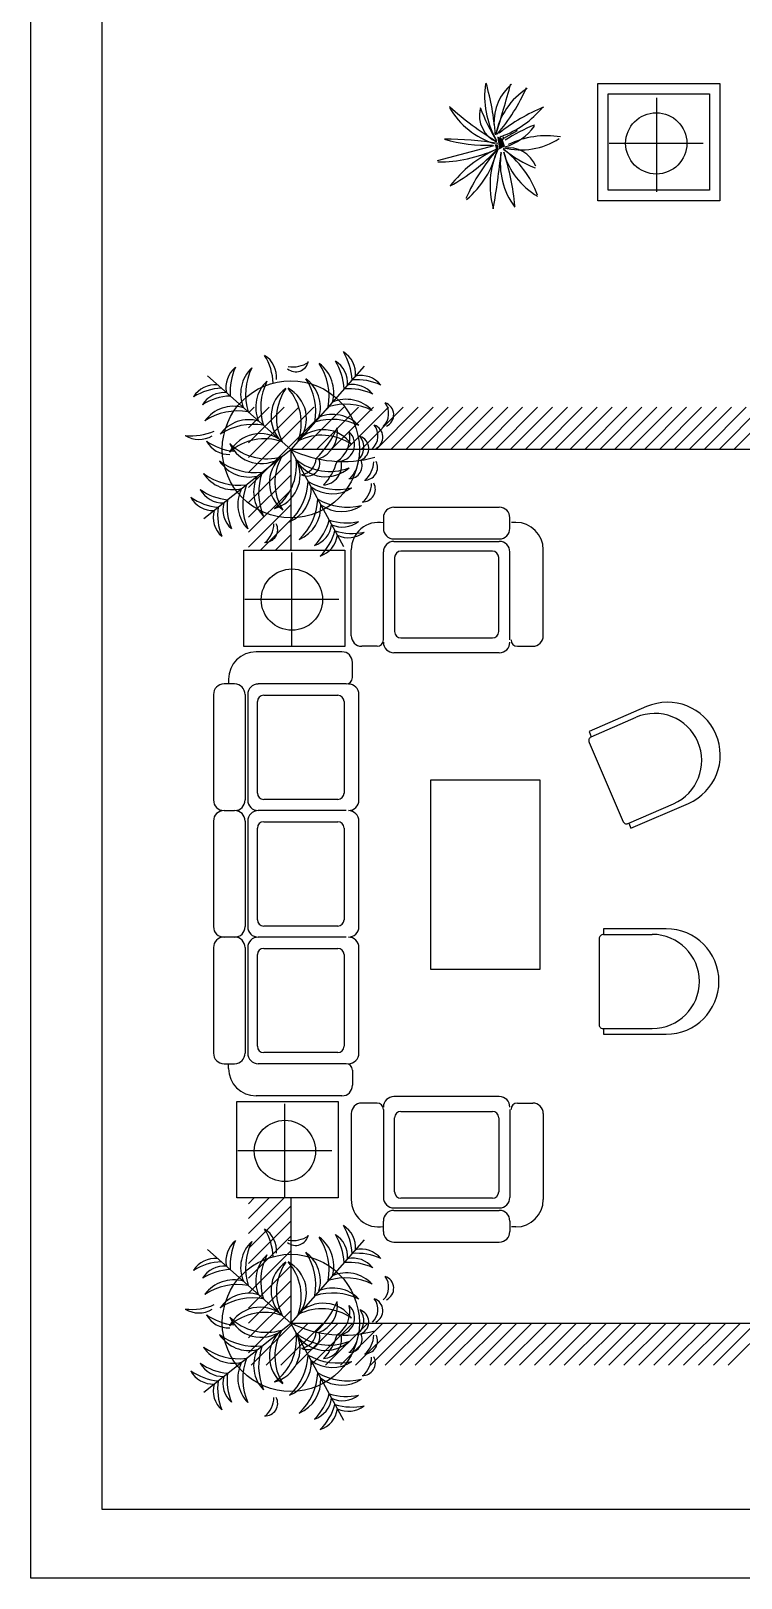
# Model space of a CAD drawing. Header units: inches. Extents: x 2.2 to 44.7, y 13.7 to 38.5.
# Drawn here: x 2.17 to 5.54, y 13.7 to 21.03 of the extents above; entities that cross this region are included whole.
import ezdxf

# ---------------------------------------------------------------- set-up
doc = ezdxf.new("R2010")
doc.units = ezdxf.units.IN
doc.header["$MEASUREMENT"] = 0
for name, color, linetype in [('02', 2, 'Continuous'), ('1', 1, 'Continuous'), ('kadrbm', 4, 'Continuous')]:
    doc.layers.add(name, color=color, linetype=linetype)

# ---------------------------------------------------------------- blocks, each defined once
blk = doc.blocks.new('kadrbm')
at = {"layer": 'kadrbm', "color": 4}
blk.add_lwpolyline([(0, 0), (0, 24.7972), (21, 24.7972), (21, 0), (0, 0)], close=True, dxfattribs=at)
blk.add_lwpolyline([(20.6631, 0.3257), (20.6631, 24.4603), (0.3369, 24.4603), (0.3369, 0.3257), (20.6631, 0.3257)], dxfattribs=at)

msp = doc.modelspace()

# ---------------------------------------------------------------- linework, layer by layer
at = {"layer": '02'}
for p, q in [((5.1384, 20.2673), (5.1384, 20.7123)), ((4.413, 20.5215), (4.4779, 20.5576)), ((4.3667, 20.4855), (4.0978, 20.4134)), ((5.3593, 20.4964), (4.9133, 20.4964)), ((3.7513, 19.4408), (3.4028, 19.0461)), ((3.0081, 19.3946), (3.4028, 19.0461)), ((2.991, 18.7179), (3.4028, 19.0461)), ((3.6544, 18.5836), (3.4028, 19.0461)), ((3.8921, 18.772), (4.3921, 18.772)), ((3.8421, 18.722), (3.8421, 18.672)), ((4.4418, 18.672), (4.4418, 18.722)), ((4.4705, 18.7003), (4.4505, 18.7003)), ((3.4084, 18.1123), (3.4084, 18.5573)), ((3.6898, 18.1631), (3.6898, 18.5703)), ((3.8421, 18.1431), (3.8421, 18.5599)), ((3.8921, 18.622), (4.3921, 18.622)), ((3.8923, 18.6099), (4.3921, 18.6099)), ((4.3596, 18.5639), (3.9253, 18.5639)), ((4.4421, 18.1431), (4.4421, 18.5599)), ((4.6005, 18.1631), (4.6005, 18.5703)), ((3.8953, 18.5339), (3.8953, 18.1828)), ((4.3896, 18.1828), (4.3896, 18.5339)), ((3.6314, 18.3343), (3.1854, 18.3343)), ((3.8122, 18.1131), (3.7398, 18.1131)), ((3.9253, 18.1528), (4.3596, 18.1528)), ((4.4781, 18.1131), (4.5505, 18.1131)), ((3.6456, 18.0869), (3.2384, 18.0869)), ((3.6956, 17.9645), (3.6956, 18.0369)), ((4.3921, 18.0823), (3.8923, 18.0823)), ((3.1367, 17.9346), (3.0867, 17.9346)), ((3.1084, 17.9569), (3.1084, 17.9369)), ((3.6656, 17.9345), (3.2488, 17.9345)), ((3.0367, 17.8846), (3.0367, 17.3846)), ((3.1867, 17.8846), (3.1867, 17.3846)), ((3.1988, 17.8843), (3.1988, 17.3846)), ((3.2448, 17.417), (3.2448, 17.8513)), ((3.2748, 17.8813), (3.6259, 17.8813)), ((3.6559, 17.8513), (3.6559, 17.417)), ((3.7263, 17.3846), (3.7263, 17.8843)), ((4.8283, 17.6846), (5.0404, 17.7764)), ((3.6259, 17.387), (3.2748, 17.387)), ((3.0867, 17.3346), (3.1367, 17.3346)), ((3.6656, 17.3346), (3.2488, 17.3346)), ((5.0055, 17.275), (5.2177, 17.3668)), ((3.0367, 17.2846), (3.0367, 16.7846)), ((3.1867, 17.2846), (3.1867, 16.7846)), ((3.1988, 17.2843), (3.1988, 16.7846)), ((3.2448, 16.817), (3.2448, 17.2513)), ((3.2748, 17.2813), (3.6259, 17.2813)), ((3.6559, 17.2513), (3.6559, 16.817)), ((3.7263, 16.7846), (3.7263, 17.2843)), ((3.1367, 16.7349), (3.0867, 16.7349)), ((3.6656, 16.7346), (3.2488, 16.7346)), ((3.6259, 16.787), (3.2748, 16.787)), ((4.8865, 16.7478), (5.1176, 16.7478)), ((3.0367, 16.6849), (3.0367, 16.1849)), ((3.1867, 16.6849), (3.1867, 16.1849)), ((3.1988, 16.6846), (3.1988, 16.1849)), ((3.2448, 16.2173), (3.2448, 16.6516)), ((3.2748, 16.6816), (3.6259, 16.6816)), ((3.6559, 16.6516), (3.6559, 16.2173)), ((3.7263, 16.1849), (3.7263, 16.6846)), ((4.8865, 16.3015), (5.1176, 16.3015)), ((3.0867, 16.1349), (3.1367, 16.1349)), ((3.1084, 16.1125), (3.1084, 16.1325)), ((3.6656, 16.1349), (3.2488, 16.1349)), ((3.6259, 16.1873), (3.2748, 16.1873)), ((3.6956, 16.1049), (3.6956, 16.0325)), ((3.6456, 15.9825), (3.2384, 15.9825)), ((3.3754, 15.4993), (3.3754, 15.9443)), ((3.8122, 15.9483), (3.7398, 15.9483)), ((3.8421, 15.9183), (3.8421, 15.5015)), ((4.3921, 15.9791), (3.8923, 15.9791)), ((4.4421, 15.9183), (4.4421, 15.5015)), ((4.4781, 15.9483), (4.5505, 15.9483)), ((3.6898, 15.8983), (3.6898, 15.4911)), ((3.8953, 15.5275), (3.8953, 15.8786)), ((3.9253, 15.9086), (4.3596, 15.9086)), ((4.3896, 15.8786), (4.3896, 15.5275)), ((4.6005, 15.8983), (4.6005, 15.4911)), ((3.5984, 15.7213), (3.1524, 15.7213)), ((4.3596, 15.4975), (3.9253, 15.4975)), ((3.8921, 15.4394), (4.3921, 15.4394)), ((3.8923, 15.4515), (4.3921, 15.4515)), ((3.8418, 15.3894), (3.8418, 15.3394)), ((4.4418, 15.3894), (4.4418, 15.3394)), ((4.4705, 15.3611), (4.4505, 15.3611)), ((3.0081, 15.2545), (3.4028, 14.906)), ((3.7513, 15.3007), (3.4028, 14.906)), ((3.8921, 15.2894), (4.3921, 15.2894)), ((2.991, 14.5779), (3.4028, 14.906)), ((3.6544, 14.4436), (3.4028, 14.906))]:
    msp.add_line(p, q, dxfattribs=at)
for points in [[(5.4381, 20.7808), (5.4381, 20.224), (4.8589, 20.224), (4.8589, 20.7808)], [(5.3881, 20.7308), (5.3881, 20.274), (4.9089, 20.274), (4.9089, 20.7308)], [(3.6602, 18.5687), (3.6602, 18.1119), (3.181, 18.1119), (3.181, 18.5687)], [(4.5835, 17.4807), (4.5835, 16.5807), (4.0677, 16.5807), (4.0677, 17.4807)], [(3.6272, 15.9557), (3.6272, 15.4989), (3.148, 15.4989), (3.148, 15.9557)]]:
    msp.add_lwpolyline(points, close=True, dxfattribs=at)
for points in [[(4.8283, 17.6846, 0.418599), (4.8177, 17.6572), (4.9801, 17.2818, 0.483548), (5.0055, 17.275), (5.0162, 17.2504), (5.289, 17.3685, 1), (5.0905, 17.8272), (4.8177, 17.7091)], [(4.8865, 16.7478, 0.418599), (4.8659, 16.7268), (4.8659, 16.3179, 0.483548), (4.8865, 16.3015), (4.8865, 16.2747), (5.1838, 16.2747, 1), (5.1838, 16.7745), (4.8865, 16.7745)]]:
    msp.add_lwpolyline(points, format="xyb", close=True, dxfattribs=at)
for centre, radius in [((5.1363, 20.4964), 0.1452), ((3.4034, 19.0468), 0.325), ((3.4084, 18.3343), 0.1452), ((3.3754, 15.7213), 0.1452), ((3.4034, 14.9067), 0.325)]:
    msp.add_circle(centre, radius, dxfattribs=at)
for centre, radius, start, end in [((4.7411, 20.7211), 0.4187, 172.04638, 209.27241), ((3.1928, 20.4534), 1.1832, 4.1768, 16.10591), ((4.6007, 20.597), 0.2343, 130.00833, 182.70477), ((-8.5737, 24.4714), 13.5341, 343.10002, 344.16808), ((4.6929, 20.4819), 0.3217, 121.61536, 170.13724), ((3.6894, 21.1288), 0.9094, 319.61074, 336.14271), ((5.0597, 21.6573), 1.3374, 227.52317, 239.4062), ((4.4787, 20.8512), 0.3718, 209.93057, 252.95275), ((4.4331, 20.6276), 0.1354, 165.91868, 246.4457), ((5.1717, 20.9959), 0.9305, 200.78552, 211.57887), ((4.9424, 19.8483), 0.888, 112.57217, 128.35067), ((4.2475, 20.9572), 0.4545, 289.68749, 320.53023), ((4.8842, 19.7845), 0.8628, 112.19394, 122.61368), ((4.3515, 20.7243), 0.2532, 285.50535, 324.75611), ((4.6146, 20.1219), 0.4104, 80.56826, 116.01678), ((4.098, 21.0902), 0.6819, 270.24204, 294.0498), ((4.3289, 21.1698), 0.6825, 253.21173, 272.64724), ((4.1307, 18.9339), 1.5825, 80.74546, 89.9594), ((4.6078, 19.9547), 0.5627, 114.33673, 142.80205), ((3.7184, 21.0938), 0.9126, 298.90982, 316.65743), ((5.064, 19.8675), 0.9082, 138.65842, 156.08483), ((3.9533, 20.5685), 0.4411, 310.00078, 346.4192), ((4.7533, 20.2979), 0.4053, 155.269, 195.90916), ((4.4034, 20.5215), 0.00831, 109.68749, 38.92207), ((4.1141, 20.078), 0.4911, 20.63838, 52.96346), ((4.4935, 20.8023), 0.3368, 256.17637, 302.73999), ((4.4378, 20.3394), 0.1355, 20.8411, 100.53362), ((4.7991, 20.9521), 0.6197, 231.45714, 247.43346), ((0.5587, 20.8505), 3.8623, 350.10534, 354.1165), ((4.7376, 20.4), 0.341, 171.22587, 217.06365), ((3.4378, 20.1208), 1.0307, 4.38371, 18.89177), ((4.7454, 20.5444), 0.3443, 195.1243, 240.08017), ((3.4206, 19.3631), 0.2735, 2.63158, 31.93466), ((3.5886, 19.4045), 0.1215, 354.84528, 58.17963), ((3.217, 19.3408), 0.1215, 128.93098, 192.26534), ((3.3889, 19.3205), 0.2735, 155.17595, 184.47902), ((3.3336, 19.3103), 0.1683, 133.16159, 203.3064), ((3.471, 19.3072), 0.2821, 153.51874, 197.18411), ((3.0467, 19.3468), 0.2735, 2.63158, 31.93466), ((3.2147, 19.3882), 0.1215, 354.84528, 58.17963), ((3.4269, 19.4746), 0.0606, 229.80777, 348.8133), ((3.4133, 19.5686), 0.1317, 260.34466, 303.93728), ((3.4387, 19.3168), 0.1683, 343.80421, 53.94902), ((3.3027, 19.2968), 0.2821, 349.9265, 33.59187), ((3.5506, 19.3615), 0.1215, 354.84528, 58.17963), ((3.3826, 19.3201), 0.2735, 2.63158, 31.93466), ((3.4054, 19.2469), 0.1683, 133.16159, 203.3064), ((3.5428, 19.2438), 0.2821, 153.51874, 197.18411), ((3.2393, 19.225), 0.2821, 349.9265, 33.59187), ((3.3753, 19.245), 0.1683, 343.80421, 53.94902), ((3.7152, 19.103), 0.2735, 65.17595, 94.47902), ((3.7355, 19.2749), 0.1215, 38.93098, 102.26534), ((3.0452, 19.2311), 0.1215, 84.84527, 148.17963), ((3.0867, 19.0631), 0.2735, 92.63159, 121.93466), ((3.0874, 19.1939), 0.1215, 84.84527, 148.17963), ((3.1288, 19.0259), 0.2735, 92.63159, 121.93466), ((3.4735, 19.2006), 0.1641, 124.92073, 225.12937), ((3.5838, 19.194), 0.2482, 145.36752, 206.88884), ((3.3135, 19.1906), 0.1641, 321.98124, 62.18988), ((3.2049, 19.1705), 0.2482, 340.22177, 41.74309), ((3.6669, 19.1153), 0.1683, 43.16159, 113.3064), ((3.6772, 19.06), 0.2735, 65.17595, 94.47902), ((3.6975, 19.2319), 0.1215, 38.93098, 102.26534), ((3.1321, 19.082), 0.1683, 73.80421, 143.94902), ((3.1521, 18.9461), 0.2821, 79.9265, 123.59187), ((3.6035, 19.0435), 0.1683, 43.16159, 113.3064), ((3.6639, 18.9779), 0.2821, 63.51874, 107.18411), ((3.7832, 19.2162), 0.0843, 313.7398, 37.20927), ((3.8312, 19.2103), 0.06, 295.61305, 71.40856), ((3.2039, 19.0186), 0.1683, 73.80421, 143.94902), ((3.2239, 18.8827), 0.2821, 79.9265, 123.59187), ((3.5572, 18.9754), 0.1641, 34.92073, 135.12936), ((3.6005, 18.9061), 0.2821, 63.51874, 107.18411), ((3.2148, 19.3238), 0.4448, 313.95605, 336.69435), ((3.4882, 19.129), 0.1364, 290.00298, 7.92254), ((3.7321, 19.1103), 0.0843, 313.7398, 37.20927), ((3.7801, 19.1044), 0.06, 295.61305, 71.40856), ((2.9317, 19.3843), 0.2735, 263.97451, 293.27759), ((2.9679, 19.2151), 0.1215, 237.72954, 301.0639), ((3.1593, 19.3096), 0.2735, 235.17595, 264.47902), ((3.1095, 19.1439), 0.1215, 208.93098, 272.26534), ((3.2583, 18.9568), 0.1641, 51.98124, 152.18988), ((3.2784, 18.8482), 0.2482, 70.22177, 131.74309), ((3.2885, 19.25), 0.2482, 225.36752, 286.88884), ((3.2629, 19.1425), 0.1641, 204.92073, 305.12937), ((3.5507, 18.8651), 0.2482, 55.36752, 116.88884), ((3.6254, 19.07), 0.0806, 267.42972, 47.53157), ((3.5514, 19.1007), 0.1316, 302.30894, 12.65235), ((3.665, 19.0568), 0.0843, 313.7398, 37.20927), ((3.713, 19.0509), 0.06, 295.61305, 71.40856), ((3.2324, 19.2183), 0.2821, 233.51874, 277.18411), ((3.2055, 19.0835), 0.1683, 213.16159, 283.3064), ((3.4656, 18.8883), 0.1641, 131.98124, 232.18988), ((3.1821, 18.969), 0.2482, 305.36752, 6.88884), ((3.2835, 18.9251), 0.1641, 284.92073, 25.12937), ((3.5761, 18.8892), 0.2482, 150.22177, 211.74309), ((3.6518, 19.5575), 0.5688, 244.03252, 285.21381), ((3.5873, 19.1895), 0.2482, 230.22177, 291.74309), ((3.5691, 19.0805), 0.1641, 211.98124, 312.18988), ((3.4414, 19.0076), 0.0821, 278.99508, 357.22473), ((3.4814, 18.9791), 0.0593, 242.78105, 23.68319), ((3.681, 18.9683), 0.0606, 268.29731, 27.30283), ((3.5924, 19.0026), 0.1317, 313.17332, 356.76594), ((3.1575, 19.1587), 0.2821, 233.51874, 277.18411), ((3.1306, 19.0239), 0.1683, 213.16159, 283.3064), ((3.3953, 18.8455), 0.1683, 153.80421, 223.94902), ((3.5327, 18.8416), 0.2821, 159.9265, 203.59187), ((3.5529, 18.9689), 0.0915, 273.54184, 12.95869), ((3.3688, 19.06), 0.2633, 316.13117, 344.44947), ((3.7541, 18.961), 0.0606, 268.29731, 27.30283), ((3.6655, 18.9953), 0.1317, 313.17332, 356.76594), ((3.1301, 19.0801), 0.2735, 235.17595, 264.47902), ((3.0803, 18.9143), 0.1215, 208.93098, 272.26534), ((3.3204, 18.7858), 0.1683, 153.80421, 223.94902), ((3.4578, 18.7819), 0.2821, 159.9265, 203.59187), ((3.2036, 18.9082), 0.2821, 313.51874, 357.18411), ((3.3316, 18.8583), 0.1683, 293.16159, 3.3064), ((3.6268, 19.1385), 0.2821, 239.9265, 283.59187), ((3.5991, 19.0039), 0.1683, 233.80421, 303.94902), ((3.7437, 18.8579), 0.0606, 268.29731, 27.30283), ((3.6551, 18.8922), 0.1317, 313.17332, 356.76594), ((3.0349, 18.8782), 0.1215, 208.93098, 272.26534), ((3.0848, 19.0439), 0.2735, 235.17595, 264.47902), ((3.3297, 18.7366), 0.2735, 172.63159, 201.93466), ((3.2024, 18.7611), 0.1215, 164.84527, 228.17963), ((3.3751, 18.7728), 0.2735, 172.63159, 201.93466), ((3.2493, 18.8241), 0.2821, 313.51874, 357.18411), ((3.3774, 18.7742), 0.1683, 293.16159, 3.3064), ((3.6725, 19.0544), 0.2821, 239.9265, 283.59187), ((3.6448, 18.9198), 0.1683, 233.80421, 303.94902), ((3.8921, 18.722), 0.05, 90, 180), ((4.3921, 18.722), 0.05, 0, 90), ((3.157, 18.725), 0.1215, 164.84527, 228.17963), ((3.322, 18.7835), 0.2735, 315.17595, 344.47902), ((3.6672, 18.9714), 0.2735, 252.63159, 281.93466), ((3.6486, 18.7993), 0.1215, 244.84528, 308.17963), ((3.8198, 18.5703), 0.13, 80.13856, 180), ((4.4705, 18.5703), 0.13, 0, 90), ((3.2806, 18.666), 0.0606, 268.29731, 27.30283), ((3.192, 18.7003), 0.1317, 313.17332, 356.76594), ((3.4765, 18.7056), 0.1215, 288.93098, 352.26534), ((3.3492, 18.7335), 0.2735, 315.17595, 344.47902), ((3.5038, 18.6556), 0.1215, 288.93098, 352.26534), ((3.6944, 18.9213), 0.2735, 252.63159, 281.93466), ((3.6758, 18.7492), 0.1215, 244.84528, 308.17963), ((3.8921, 18.672), 0.05, 180, 270), ((4.3921, 18.672), 0.05, 270, 0), ((3.8923, 18.5599), 0.05, 90, 180), ((3.9253, 18.5339), 0.03, 90, 180), ((4.3596, 18.5339), 0.03, 0, 90), ((4.3921, 18.5599), 0.05, 0, 90), ((3.7398, 18.1631), 0.05, 180, 270), ((3.8122, 18.1431), 0.03, 270, 0), ((3.8923, 18.1323), 0.05, 180, 270), ((3.9253, 18.1828), 0.03, 180, 270), ((4.3596, 18.1828), 0.03, 270, 0), ((4.3921, 18.1323), 0.05, 270, 0), ((4.4781, 18.1431), 0.03, 180, 270), ((4.5505, 18.1631), 0.05, 270, 0), ((3.2384, 17.9569), 0.13, 90, 180), ((3.6456, 18.0369), 0.05, 0, 90), ((3.6656, 17.9645), 0.03, 270, 0), ((3.0867, 17.8846), 0.05, 90, 180), ((3.1367, 17.8846), 0.05, 0, 90), ((3.2488, 17.8843), 0.05, 90, 180), ((3.6763, 17.8843), 0.05, 0, 90), ((3.2748, 17.8513), 0.03, 90, 180), ((3.6259, 17.8513), 0.03, 0, 90), ((5.129, 17.5716), 0.2231, 293.40266, 113.40266), ((3.0867, 17.3846), 0.05, 180, 270), ((3.1367, 17.3846), 0.05, 270, 0), ((3.2488, 17.3846), 0.05, 180, 270), ((3.2748, 17.417), 0.03, 180, 270), ((3.6259, 17.417), 0.03, 270, 0), ((3.6763, 17.3846), 0.05, 270, 0), ((3.0867, 17.2846), 0.05, 90, 180), ((3.1367, 17.2846), 0.05, 0, 90), ((3.2488, 17.2843), 0.05, 90, 180), ((3.6763, 17.2843), 0.05, 0, 90), ((3.2748, 17.2513), 0.03, 90, 180), ((3.6259, 17.2513), 0.03, 0, 90), ((3.2748, 16.817), 0.03, 180, 270), ((3.6259, 16.817), 0.03, 270, 0), ((3.0867, 16.7846), 0.05, 180, 270), ((3.0867, 16.6849), 0.05, 90, 180), ((3.1367, 16.7846), 0.05, 270, 0), ((3.1367, 16.6849), 0.05, 0, 90), ((3.2488, 16.7846), 0.05, 180, 270), ((3.2488, 16.6846), 0.05, 90, 180), ((3.6763, 16.7846), 0.05, 270, 0), ((3.6763, 16.6846), 0.05, 0, 90), ((5.1176, 16.5246), 0.2231, 270, 90), ((3.2748, 16.6516), 0.03, 90, 180), ((3.6259, 16.6516), 0.03, 0, 90), ((3.2748, 16.2173), 0.03, 180, 270), ((3.6259, 16.2173), 0.03, 270, 0), ((3.0867, 16.1849), 0.05, 180, 270), ((3.1367, 16.1849), 0.05, 270, 0), ((3.2488, 16.1849), 0.05, 180, 270), ((3.6656, 16.1049), 0.03, 0, 90), ((3.6763, 16.1849), 0.05, 270, 0), ((3.2384, 16.1125), 0.13, 180, 270), ((3.6456, 16.0325), 0.05, 270, 0), ((3.7398, 15.8983), 0.05, 90, 180), ((3.8122, 15.9183), 0.03, 0, 90), ((3.8923, 15.9291), 0.05, 90, 180), ((4.3921, 15.9291), 0.05, 0, 90), ((4.4781, 15.9183), 0.03, 90, 180), ((4.5505, 15.8983), 0.05, 0, 90), ((3.9253, 15.8786), 0.03, 90, 180), ((4.3596, 15.8786), 0.03, 0, 90), ((3.8198, 15.4911), 0.13, 180, 279.86144), ((3.8923, 15.5015), 0.05, 180, 270), ((3.9253, 15.5275), 0.03, 180, 270), ((4.3596, 15.5275), 0.03, 270, 0), ((4.3921, 15.5015), 0.05, 270, 0), ((4.4705, 15.4911), 0.13, 270, 0), ((3.8921, 15.3894), 0.05, 90, 180), ((4.3921, 15.3894), 0.05, 0, 90), ((3.0467, 15.2067), 0.2735, 2.63158, 31.93466), ((3.2147, 15.2482), 0.1215, 354.84528, 58.17963), ((3.5506, 15.2214), 0.1215, 354.84528, 58.17963), ((3.3826, 15.18), 0.2735, 2.63158, 31.93466), ((3.4206, 15.223), 0.2735, 2.63158, 31.93466), ((3.5886, 15.2645), 0.1215, 354.84528, 58.17963), ((3.8921, 15.3394), 0.05, 180, 270), ((4.3921, 15.3394), 0.05, 270, 0), ((3.217, 15.2007), 0.1215, 128.93098, 192.26534), ((3.3889, 15.1804), 0.2735, 155.17595, 184.47902), ((3.3336, 15.1702), 0.1683, 133.16159, 203.3064), ((3.471, 15.1671), 0.2821, 153.51874, 197.18411), ((3.4269, 15.3345), 0.0606, 229.80777, 348.8133), ((3.4133, 15.4285), 0.1317, 260.34466, 303.93728), ((3.4387, 15.1767), 0.1683, 343.80421, 53.94902), ((3.3027, 15.1567), 0.2821, 349.9265, 33.59187), ((3.7355, 15.1348), 0.1215, 38.93098, 102.26534), ((3.0452, 15.091), 0.1215, 84.84527, 148.17963), ((3.0867, 14.923), 0.2735, 92.63159, 121.93466), ((3.4054, 15.1068), 0.1683, 133.16159, 203.3064), ((3.5428, 15.1037), 0.2821, 153.51874, 197.18411), ((3.4735, 15.0605), 0.1641, 124.92073, 225.12937), ((3.5838, 15.0539), 0.2482, 145.36752, 206.88884), ((3.3135, 15.0505), 0.1641, 321.98124, 62.18988), ((3.2049, 15.0304), 0.2482, 340.22177, 41.74309), ((3.2393, 15.0849), 0.2821, 349.9265, 33.59187), ((3.3753, 15.1049), 0.1683, 343.80421, 53.94902), ((3.6772, 14.9199), 0.2735, 65.17595, 94.47902), ((3.6975, 15.0918), 0.1215, 38.93098, 102.26534), ((3.7152, 14.9629), 0.2735, 65.17595, 94.47902), ((3.0874, 15.0539), 0.1215, 84.84527, 148.17963), ((3.1288, 14.8858), 0.2735, 92.63159, 121.93466), ((3.1321, 14.942), 0.1683, 73.80421, 143.94902), ((3.6639, 14.8378), 0.2821, 63.51874, 107.18411), ((3.6669, 14.9752), 0.1683, 43.16159, 113.3064), ((3.7832, 15.0761), 0.0843, 313.7398, 37.20927), ((3.8312, 15.0702), 0.06, 295.61305, 71.40856), ((3.1521, 14.806), 0.2821, 79.9265, 123.59187), ((3.2039, 14.8786), 0.1683, 73.80421, 143.94902), ((3.6005, 14.766), 0.2821, 63.51874, 107.18411), ((3.6035, 14.9034), 0.1683, 43.16159, 113.3064), ((2.9317, 15.2442), 0.2735, 263.97451, 293.27759), ((2.9679, 15.075), 0.1215, 237.72954, 301.0639), ((3.2239, 14.7426), 0.2821, 79.9265, 123.59187), ((3.2583, 14.8168), 0.1641, 51.98124, 152.18988), ((3.5507, 14.725), 0.2482, 55.36752, 116.88884), ((3.5572, 14.8353), 0.1641, 34.92073, 135.12936), ((3.2148, 15.1837), 0.4448, 313.95605, 336.69435), ((3.4882, 14.9889), 0.1364, 290.00298, 7.92254), ((3.6254, 14.9299), 0.0806, 267.42972, 47.53157), ((3.5514, 14.9606), 0.1316, 302.30894, 12.65235), ((3.665, 14.9167), 0.0843, 313.7398, 37.20927), ((3.713, 14.9108), 0.06, 295.61305, 71.40856), ((3.7321, 14.9702), 0.0843, 313.7398, 37.20927), ((3.7801, 14.9643), 0.06, 295.61305, 71.40856), ((3.1593, 15.1695), 0.2735, 235.17595, 264.47902), ((3.1095, 15.0038), 0.1215, 208.93098, 272.26534), ((3.2784, 14.7081), 0.2482, 70.22177, 131.74309), ((3.2885, 15.11), 0.2482, 225.36752, 286.88884), ((3.2629, 15.0024), 0.1641, 204.92073, 305.12937), ((3.6518, 15.4174), 0.5688, 244.03252, 285.21381), ((3.2324, 15.0783), 0.2821, 233.51874, 277.18411), ((3.2055, 14.9435), 0.1683, 213.16159, 283.3064), ((3.4656, 14.7482), 0.1641, 131.98124, 232.18988), ((3.1821, 14.8289), 0.2482, 305.36752, 6.88884), ((3.2835, 14.7851), 0.1641, 284.92073, 25.12937), ((3.5761, 14.7492), 0.2482, 150.22177, 211.74309), ((3.5873, 15.0495), 0.2482, 230.22177, 291.74309), ((3.5691, 14.9405), 0.1641, 211.98124, 312.18988), ((3.4414, 14.8675), 0.0821, 278.99508, 357.22473), ((3.4814, 14.8391), 0.0593, 242.78105, 23.68319), ((3.5529, 14.8288), 0.0915, 273.54184, 12.95869), ((3.3688, 14.9199), 0.2633, 316.13117, 344.44947), ((3.681, 14.8282), 0.0606, 268.29731, 27.30283), ((3.5924, 14.8625), 0.1317, 313.17332, 356.76594), ((3.7541, 14.8209), 0.0606, 268.29731, 27.30283), ((3.6655, 14.8552), 0.1317, 313.17332, 356.76594), ((3.1575, 15.0186), 0.2821, 233.51874, 277.18411), ((3.1306, 14.8838), 0.1683, 213.16159, 283.3064), ((3.4578, 14.6418), 0.2821, 159.9265, 203.59187), ((3.3953, 14.7054), 0.1683, 153.80421, 223.94902), ((3.5327, 14.7015), 0.2821, 159.9265, 203.59187), ((3.2036, 14.7681), 0.2821, 313.51874, 357.18411), ((3.6268, 14.9984), 0.2821, 239.9265, 283.59187), ((3.7437, 14.7178), 0.0606, 268.29731, 27.30283), ((3.6551, 14.7521), 0.1317, 313.17332, 356.76594), ((3.0349, 14.7381), 0.1215, 208.93098, 272.26534), ((3.0848, 14.9039), 0.2735, 235.17595, 264.47902), ((3.1301, 14.94), 0.2735, 235.17595, 264.47902), ((3.0803, 14.7743), 0.1215, 208.93098, 272.26534), ((3.3751, 14.6327), 0.2735, 172.63159, 201.93466), ((3.3204, 14.6457), 0.1683, 153.80421, 223.94902), ((3.3316, 14.7183), 0.1683, 293.16159, 3.3064), ((3.2493, 14.684), 0.2821, 313.51874, 357.18411), ((3.5991, 14.8638), 0.1683, 233.80421, 303.94902), ((3.6725, 14.9143), 0.2821, 239.9265, 283.59187), ((3.157, 14.5849), 0.1215, 164.84527, 228.17963), ((3.3297, 14.5965), 0.2735, 172.63159, 201.93466), ((3.2024, 14.6211), 0.1215, 164.84527, 228.17963), ((3.3774, 14.6341), 0.1683, 293.16159, 3.3064), ((3.6448, 14.7797), 0.1683, 233.80421, 303.94902), ((3.2806, 14.5259), 0.0606, 268.29731, 27.30283), ((3.192, 14.5602), 0.1317, 313.17332, 356.76594), ((3.322, 14.6434), 0.2735, 315.17595, 344.47902), ((3.4765, 14.5656), 0.1215, 288.93098, 352.26534), ((3.3492, 14.5934), 0.2735, 315.17595, 344.47902), ((3.6672, 14.8313), 0.2735, 252.63159, 281.93466), ((3.6486, 14.6592), 0.1215, 244.84528, 308.17963), ((3.6944, 14.7812), 0.2735, 252.63159, 281.93466), ((3.5038, 14.5155), 0.1215, 288.93098, 352.26534), ((3.6758, 14.6091), 0.1215, 244.84528, 308.17963)]:
    msp.add_arc(centre, radius, start, end, dxfattribs=at)
for points in [[(4.3707, 20.4919), (4.3762, 20.4668), (4.3844, 20.4919), (4.3899, 20.4668)], [(4.3821, 20.5293), (4.3914, 20.4674), (4.4068, 20.519), (4.4192, 20.4829)]]:
    msp.add_solid(points, dxfattribs=at)
at = {"layer": '1'}
for p, q in [((3.5832, 19.2461), (3.2028, 18.8656)), ((3.5125, 19.2461), (3.2028, 18.9363)), ((3.4418, 19.2461), (3.2028, 19.0071)), ((3.3711, 19.2461), (3.2028, 19.0778)), ((3.3004, 19.2461), (3.2028, 19.1485)), ((3.2297, 19.2461), (3.2028, 19.2192)), ((3.654, 19.2461), (3.454, 19.0461)), ((3.7247, 19.2461), (3.5247, 19.0461)), ((3.7954, 19.2461), (3.5954, 19.0461)), ((3.8661, 19.2461), (3.6661, 19.0461)), ((3.9368, 19.2461), (3.7368, 19.0461)), ((4.0075, 19.2461), (3.8075, 19.0461)), ((4.0782, 19.2461), (3.8782, 19.0461)), ((4.1489, 19.2461), (3.9489, 19.0461)), ((4.2196, 19.2461), (4.0196, 19.0461)), ((4.2903, 19.2461), (4.0903, 19.0461)), ((4.3611, 19.2461), (4.1611, 19.0461)), ((4.4318, 19.2461), (4.2318, 19.0461)), ((4.5025, 19.2461), (4.3025, 19.0461)), ((4.5732, 19.2461), (4.3732, 19.0461)), ((4.6439, 19.2461), (4.4439, 19.0461)), ((4.7146, 19.2461), (4.5146, 19.0461)), ((4.7853, 19.2461), (4.5853, 19.0461)), ((4.856, 19.2461), (4.656, 19.0461)), ((4.9267, 19.2461), (4.7267, 19.0461)), ((4.9975, 19.2461), (4.7975, 19.0461)), ((5.0682, 19.2461), (4.8682, 19.0461)), ((5.1389, 19.2461), (4.9389, 19.0461)), ((5.2096, 19.2461), (5.0096, 19.0461)), ((5.2803, 19.2461), (5.0803, 19.0461)), ((5.351, 19.2461), (5.151, 19.0461)), ((5.4217, 19.2461), (5.2217, 19.0461)), ((5.4924, 19.2461), (5.2924, 19.0461)), ((5.5631, 19.2461), (5.3631, 19.0461)), ((5.6339, 19.2461), (5.4339, 19.0461)), ((5.7046, 19.2461), (5.5046, 19.0461)), ((3.4028, 18.9949), (3.2028, 18.7949)), ((3.4028, 18.9242), (3.2028, 18.7242)), ((3.4028, 18.8535), (3.2028, 18.6535)), ((3.4028, 18.7828), (3.2028, 18.5828)), ((3.4028, 18.7121), (3.2594, 18.5687)), ((3.4028, 18.6414), (3.3301, 18.5687)), ((3.4028, 18.5707), (3.4008, 18.5687)), ((3.3716, 15.4989), (3.2028, 15.3301)), ((3.3009, 15.4989), (3.2028, 15.4008)), ((3.2302, 15.4989), (3.2028, 15.4715)), ((3.4028, 15.4594), (3.2028, 15.2594)), ((3.4028, 15.3887), (3.2028, 15.1887)), ((3.4028, 15.318), (3.2028, 15.118)), ((3.4028, 15.2473), (3.2028, 15.0473)), ((3.4028, 15.1765), (3.2028, 14.9765)), ((3.4028, 15.1058), (3.2028, 14.9058)), ((3.4028, 15.0351), (3.2028, 14.8351)), ((3.4028, 14.9644), (3.2028, 14.7644)), ((3.4151, 14.906), (3.2151, 14.706)), ((3.4858, 14.906), (3.2858, 14.706)), ((3.5565, 14.906), (3.3565, 14.706)), ((3.6272, 14.906), (3.4272, 14.706)), ((3.6979, 14.906), (3.4979, 14.706)), ((3.7686, 14.906), (3.5686, 14.706)), ((3.8394, 14.906), (3.6394, 14.706)), ((3.9101, 14.906), (3.7101, 14.706)), ((3.9808, 14.906), (3.7808, 14.706)), ((4.0515, 14.906), (3.8515, 14.706)), ((4.1222, 14.906), (3.9222, 14.706)), ((4.1929, 14.906), (3.9929, 14.706)), ((4.2636, 14.906), (4.0636, 14.706)), ((4.3343, 14.906), (4.1343, 14.706)), ((4.405, 14.906), (4.205, 14.706)), ((4.4757, 14.906), (4.2757, 14.706)), ((4.5465, 14.906), (4.3465, 14.706)), ((4.6172, 14.906), (4.4172, 14.706)), ((4.6879, 14.906), (4.4879, 14.706)), ((4.7586, 14.906), (4.5586, 14.706)), ((4.8293, 14.906), (4.6293, 14.706)), ((4.9, 14.906), (4.7, 14.706)), ((4.9707, 14.906), (4.7707, 14.706)), ((5.0414, 14.906), (4.8414, 14.706)), ((5.1121, 14.906), (4.9121, 14.706)), ((5.1829, 14.906), (4.9829, 14.706)), ((5.2536, 14.906), (5.0536, 14.706)), ((5.3243, 14.906), (5.1243, 14.706)), ((5.395, 14.906), (5.195, 14.706)), ((5.4657, 14.906), (5.2657, 14.706)), ((5.5364, 14.906), (5.3364, 14.706)), ((5.6071, 14.906), (5.4071, 14.706)), ((5.6778, 14.906), (5.4778, 14.706))]:
    msp.add_line(p, q, dxfattribs=at)
for points in [[(8.858, 18.5687), (8.858, 19.0461), (3.4028, 19.0461), (3.4028, 18.5687)], [(3.4028, 15.4989), (3.4028, 14.906), (8.858, 14.906)]]:
    msp.add_lwpolyline(points, dxfattribs=at)

# ---------------------------------------------------------------- block references
at = {"layer": 'kadrbm'}
msp.add_blockref('kadrbm', (2.1709, 13.6973), dxfattribs=at)

doc.saveas('drawing.dxf')
